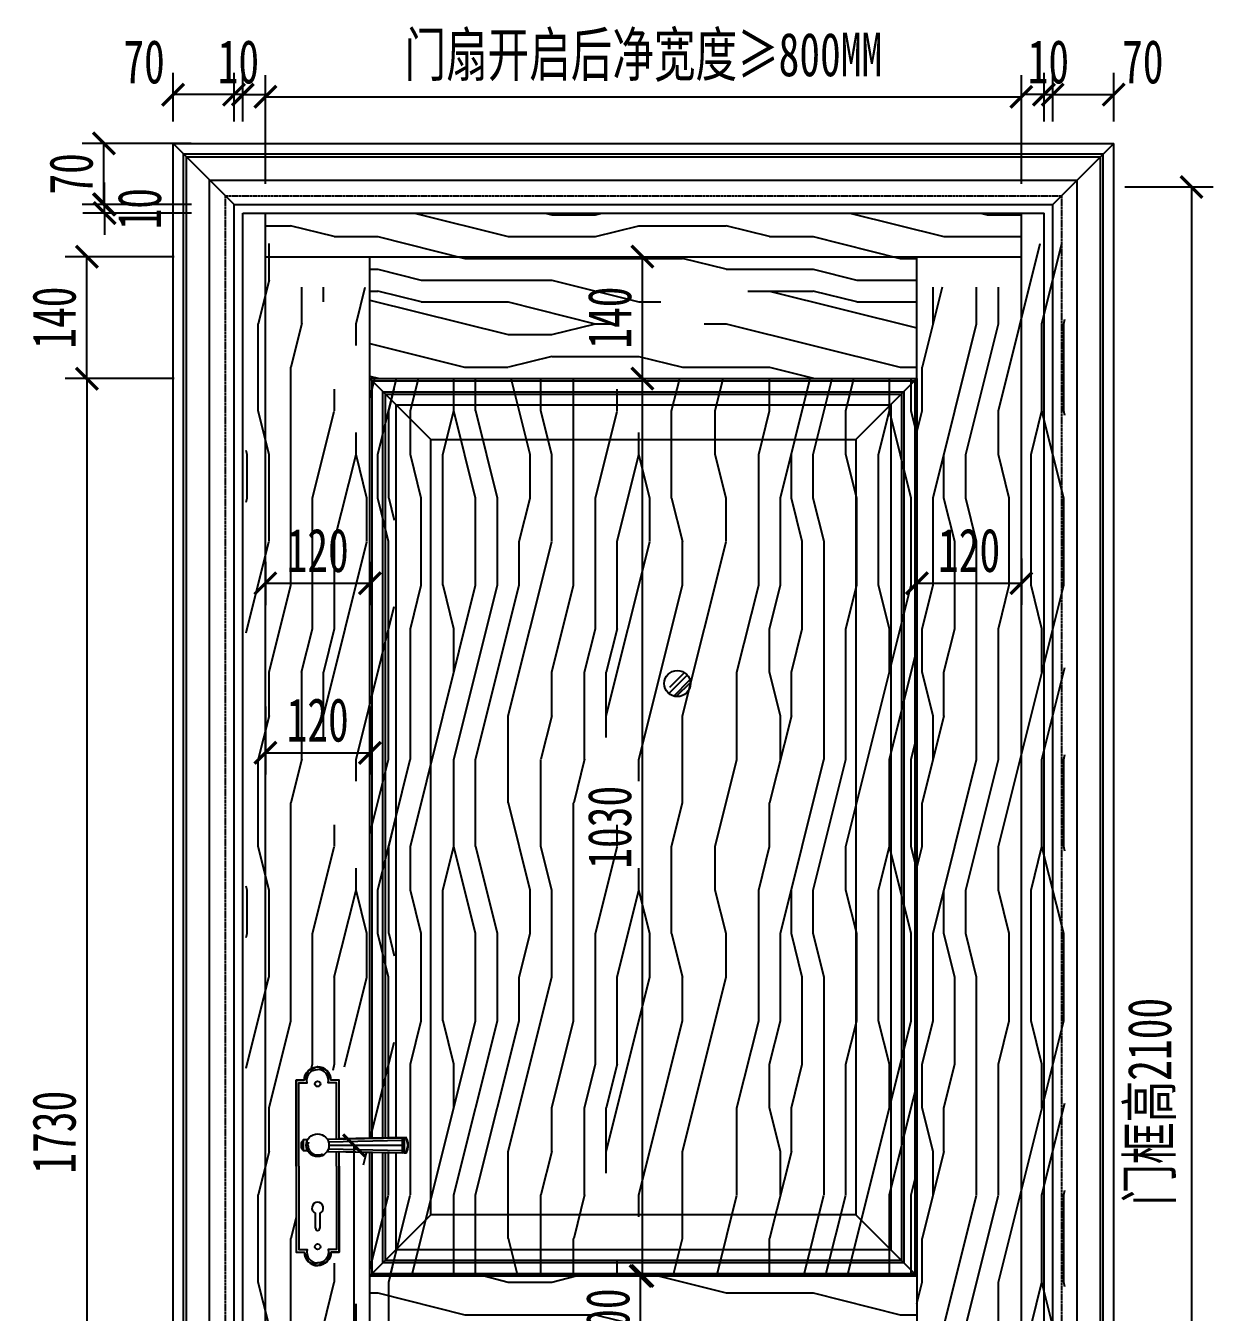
# Model space of a CAD drawing. Header units: millimetres. Extents: x 51249 to 2766742, y -599687 to -1280.
# Drawn here: x 55153 to 56516, y -120774 to -119297 of the extents above; entities that cross this region are included whole.
import ezdxf

# ---------------------------------------------------------------- set-up
doc = ezdxf.new("R2010")
doc.units = ezdxf.units.MM
doc.header["$LTSCALE"] = 10
doc.header["$PDMODE"] = 3
doc.linetypes.add('DASH', pattern=[0.35, 0.25, -0.1])
doc.layers.add('D-Detail(节点图层)', color=134, linetype='Continuous')
doc.layers.add('E-立面造型线', color=3, linetype='Continuous')
doc.styles.add('DIM', font='SimSun.ttf', dxfattribs={"width": 0.7})
doc.dimstyles.new('25', dxfattribs={"dimscale": 25, "dimtxt": 2, "dimasz": 1, "dimexe": 1, "dimexo": 1, "dimgap": 0.5, "dimtad": 1, "dimdec": 0, "dimzin": 0, "dimdsep": 46, "dimtxsty": 'DIM', "dimblk": 'ARCHTICK', "dimcen": 0, "dimclrd": 5, "dimclre": 5, "dimclrt": 35, "dimadec": 0, "dimazin": 0, "dimtfac": 0.5, "dimtdec": 0, "dimtix": 1, "dimtmove": 2, "dimatfit": 2, "dimldrblk": 'A', "dimfxl": 0, "dimtolj": 1, "dimtzin": 0, "dimlwd": -1, "dimlwe": -1, "dimarcsym": 0})

# ---------------------------------------------------------------- blocks, each defined once
blk = doc.blocks.new('SDSGGH')
at = {"color": 146}
blk.add_wipeout([(2772282, -599409.1), (2772277.5, -599398.2), (2772266.6, -599393.6), (2772255.7, -599398.2), (2772251.2, -599409.1), (2772241.9, -599409.1), (2772241.9, -599606.3), (2772251.2, -599606.3), (2772255.7, -599617.2), (2772266.6, -599621.8), (2772277.5, -599617.2), (2772282, -599606.3), (2772291.4, -599606.3), (2772291.4, -599491), (2772368.2, -599492.5), (2772370.5, -599483.7), (2772368.2, -599474.9), (2772291.4, -599476.4), (2772291.4, -599409.1)], dxfattribs=at).dxf.layer = 'E-立面造型线'
at = {"layer": 'E-立面造型线', "color": 146}
for p, q in [((2772277.5, -599476.7), (2772363.7, -599475)), ((2772365.9, -599475), (2772368.2, -599474.9)), ((2772277.5, -599490.7), (2772363.7, -599492.4))]:
    blk.add_line(p, q, dxfattribs=at)
at = {"layer": 'E-立面造型线', "color": 251}
for p, q in [((2772363.7, -599475), (2772363.7, -599492.4)), ((2772365.9, -599475), (2772365.9, -599492.4)), ((2772278.9, -599479.6), (2772363.7, -599477.9)), ((2772278.9, -599487.8), (2772363.7, -599489.5)), ((2772279.6, -599483.7), (2772363.7, -599483.7)), ((2772365.9, -599492.4), (2772368.2, -599492.5))]:
    blk.add_line(p, q, dxfattribs=at)
at = {"layer": 'E-立面造型线', "color": 146}
blk.add_lwpolyline([(2772282, -599409.1), (2772277.5, -599398.2), (2772266.6, -599393.6), (2772255.7, -599398.2), (2772251.2, -599409.1), (2772241.9, -599409.1), (2772241.9, -599606.3), (2772251.2, -599606.3), (2772255.7, -599617.2), (2772266.6, -599621.8), (2772277.5, -599617.2), (2772282, -599606.3), (2772291.4, -599606.3), (2772291.4, -599491), (2772368.2, -599492.5), (2772370.5, -599483.7), (2772368.2, -599474.9), (2772291.4, -599476.4), (2772291.4, -599409.1)], close=True, dxfattribs=at)
for points in [[(2772241.9, -599409.1, 0.000029), (2772251.2, -599409.1, -0.41565), (2772266.6, -599393.6, -0.41565)], [(2772241.9, -599606.3, -0.000029), (2772251.2, -599606.3, 0.41565), (2772266.6, -599621.8, 0.41565)], [(2772291.4, -599606.3, 0.000029), (2772282, -599606.3, -0.41565), (2772266.6, -599621.8, -0.41565)]]:
    blk.add_lwpolyline(points, format="xyb", dxfattribs=at)
at = {"layer": 'E-立面造型线', "color": 251}
for points in [[(2772244.9, -599507.7), (2772244.9, -599412.1, 0.00003), (2772254.6, -599412.1, -0.489494), (2772266.6, -599396.6, -0.489494)], [(2772291.4, -599409.1, -0.000029), (2772282, -599409.1, 0.41565), (2772266.6, -599393.6, 0.41565)], [(2772288.4, -599476.5), (2772288.4, -599412.1, -0.00003), (2772278.7, -599412.1, 0.489494), (2772266.6, -599396.6)], [(2772244.9, -599507.7), (2772244.9, -599603.3, -0.00003), (2772254.6, -599603.3, 0.489494), (2772266.6, -599618.8, 0.489494)], [(2772288.4, -599507.7), (2772288.4, -599603.3, 0.00003), (2772278.7, -599603.3, -0.489494), (2772266.6, -599618.8, -0.489494)]]:
    blk.add_lwpolyline(points, format="xyb", dxfattribs=at)
at = {"layer": 'E-立面造型线', "color": 146}
for points in [[(2772241.9, -599507.7), (2772241.9, -599409.1)], [(2772241.9, -599507.7), (2772241.9, -599606.3)], [(2772291.4, -599507.7), (2772291.4, -599606.3)]]:
    blk.add_lwpolyline(points, dxfattribs=at)
at = {"layer": 'E-立面造型线', "color": 251}
for points in [[(2772291.4, -599476.4), (2772291.4, -599409.1)], [(2772250.1, -599479.2), (2772248.3, -599479.2)], [(2772248.3, -599488.2), (2772250.1, -599488.2)], [(2772255.2, -599477.6), (2772250.1, -599477.6), (2772250.1, -599489.8), (2772255.2, -599489.8)], [(2772288.4, -599507.7), (2772288.4, -599490.9)], [(2772291.4, -599507.7), (2772291.4, -599491)], [(2772264.1, -599578.8), (2772264.1, -599561.8)], [(2772269.1, -599561.8), (2772269.1, -599578.8)]]:
    blk.add_lwpolyline(points, dxfattribs=at)
for centre, radius in [((2772266.6, -599413.2), 3.15), ((2772266.6, -599483.7), 13), ((2772266.6, -599600.1), 3.15)]:
    blk.add_circle(centre, radius, dxfattribs=at)
for centre, radius, start, end in [((2772364.8, -599474.9), 1.11, 183.2537, 358.9792), ((2772261.1, -599483.7), 13.5, 160.6054, 199.3946), ((2772266.6, -599483.7), 11.1, 160.3295, 299.3735), ((2772364.8, -599492.5), 1.11, 1.0209, 176.7463), ((2772266.6, -599555.7), 6.59, 291.9946, 248.0054), ((2772266.6, -599579), 2.47, 176.8102, 3.1899)]:
    blk.add_arc(centre, radius, start, end, dxfattribs=at)
at = {"layer": 'E-立面造型线', "color": 146}
blk.add_arc((2772352.8, -599483.7), 17.8, 330.2154, 29.6167, dxfattribs=at)
blk = doc.blocks.new('_ArchTick')
at = {"color": 0, "linetype": 'ByBlock', "const_width": 0.15}
blk.add_lwpolyline([(-0.5, -0.5), (0.5, 0.5)], dxfattribs=at)
blk = doc.blocks.new('*D1074')
at = {"layer": 'D-Detail(节点图层)', "color": 5, "ltscale": 0.15}
for p, q in [((55428.1, -119478.6), (55428.1, -119353.6)), ((56296.1, -119478.6), (56296.1, -119353.6)), ((55428.1, -119378.6), (56296.1, -119378.6))]:
    blk.add_line(p, q, dxfattribs=at)
at = {"layer": 'Defpoints', "color": 0, "ltscale": 0.15}
for p in [(56296.1, -119378.6), (55428.1, -119663.6), (56296.1, -119663.6)]:
    blk.add_point(p, dxfattribs=at)
at = {"layer": 'D-Detail(节点图层)', "color": 5, "ltscale": 0.15, "xscale": 25, "yscale": 25, "zscale": 25, "rotation": 180}
blk.add_blockref('_ArchTick', (55428.1, -119378.6), dxfattribs=at)
at = {"layer": 'D-Detail(节点图层)', "color": 5, "ltscale": 0.15, "xscale": 25, "yscale": 25, "zscale": 25}
blk.add_blockref('_ArchTick', (56296.1, -119378.6), dxfattribs=at)
at = {"layer": 'D-Detail(节点图层)', "color": 35, "ltscale": 0.15, "insert": (55862.1, -119333.2), "char_height": 50, "attachment_point": 5, "style": 'DIM'}
blk.add_mtext('\\A1;门扇开启后净宽度≥800MM', dxfattribs=at)
blk = doc.blocks.new('A')
for p, q in [((-1.435, 1.148), (-1.09, 1.437)), ((-1.09, 1.437), (0, 0)), ((-1.435, 1.148), (-0.369, 0)), ((-0.369, 0), (-2.127, 0)), ((-1.435, -1.148), (-0.369, 0)), ((-1.09, -1.437), (0, 0)), ((-1.435, -1.148), (-1.09, -1.437))]:
    blk.add_line(p, q)
for points in [[(-1.435, 1.148), (-1.09, 1.437), (-0.369, 0), (0, 0)], [(-1.435, -1.148), (-1.09, -1.437), (-0.369, 0), (0, 0)]]:
    blk.add_solid(points)
blk = doc.blocks.new('*D1076')
at = {"layer": 'D-Detail(节点图层)', "color": 5, "ltscale": 0.15}
for p, q in [((55323.2, -119562.1), (55198.2, -119562.1)), ((55223.2, -119702.1), (55223.2, -119562.1)), ((55323.2, -119702.1), (55198.2, -119702.1))]:
    blk.add_line(p, q, dxfattribs=at)
at = {"layer": 'Defpoints', "color": 0, "ltscale": 0.15}
for p in [(55223.2, -119562.1), (55548.1, -119562.1), (55548.1, -119702.1)]:
    blk.add_point(p, dxfattribs=at)
at = {"layer": 'D-Detail(节点图层)', "color": 5, "ltscale": 0.15, "xscale": 25, "yscale": 25, "zscale": 25}
for p, rotation in [((55223.2, -119562.1), 90), ((55223.2, -119702.1), 270)]:
    blk.add_blockref('_ArchTick', p, dxfattribs=dict(at, rotation=rotation))
at = {"layer": 'D-Detail(节点图层)', "color": 35, "ltscale": 0.15, "insert": (55185.7, -119632.1), "char_height": 50, "attachment_point": 5, "rotation": 90, "style": 'DIM'}
blk.add_mtext('\\A1;140', dxfattribs=at)
blk = doc.blocks.new('*D1077')
at = {"layer": 'D-Detail(节点图层)', "color": 5, "ltscale": 0.15}
for p, q in [((55243.4, -119502.1), (55243.4, -119477.1)), ((55343.4, -119502.1), (55218.4, -119502.1)), ((55343.4, -119512.1), (55218.4, -119512.1)), ((55243.4, -119512.1), (55243.4, -119502.1)), ((55243.4, -119512.1), (55243.4, -119537.1))]:
    blk.add_line(p, q, dxfattribs=at)
at = {"layer": 'Defpoints', "color": 0, "ltscale": 0.15}
for p in [(55243.4, -119502.1), (55579.1, -119512.1), (55582.1, -119502.1)]:
    blk.add_point(p, dxfattribs=at)
at = {"layer": 'D-Detail(节点图层)', "color": 5, "ltscale": 0.15, "xscale": 25, "yscale": 25, "zscale": 25}
for p, rotation in [((55243.4, -119502.1), 270), ((55243.4, -119512.1), 90)]:
    blk.add_blockref('_ArchTick', p, dxfattribs=dict(at, rotation=rotation))
at = {"layer": 'D-Detail(节点图层)', "color": 35, "ltscale": 0.15, "insert": (55283.7, -119507.1), "char_height": 50, "attachment_point": 5, "rotation": 90, "style": 'DIM'}
blk.add_mtext('\\A1;10', dxfattribs=at)
blk = doc.blocks.new('*D1078')
at = {"layer": 'D-Detail(节点图层)', "color": 5, "ltscale": 0.15}
for p, q in [((55342.7, -119432.1), (55217.7, -119432.1)), ((55242.7, -119502.1), (55242.7, -119432.1)), ((55342.7, -119502.1), (55217.7, -119502.1))]:
    blk.add_line(p, q, dxfattribs=at)
at = {"layer": 'Defpoints', "color": 0, "ltscale": 0.15}
for p in [(55242.7, -119432.1), (55566.8, -119432.1), (55582.1, -119502.1)]:
    blk.add_point(p, dxfattribs=at)
at = {"layer": 'D-Detail(节点图层)', "color": 5, "ltscale": 0.15, "xscale": 25, "yscale": 25, "zscale": 25}
for p, rotation in [((55242.7, -119432.1), 90), ((55242.7, -119502.1), 270)]:
    blk.add_blockref('_ArchTick', p, dxfattribs=dict(at, rotation=rotation))
at = {"layer": 'D-Detail(节点图层)', "color": 35, "ltscale": 0.15, "insert": (55205.2, -119467.1), "char_height": 50, "attachment_point": 5, "rotation": 90, "style": 'DIM'}
blk.add_mtext('\\A1;70', dxfattribs=at)
blk = doc.blocks.new('*D1080')
at = {"layer": 'D-Detail(节点图层)', "color": 5, "ltscale": 0.15}
for p, q in [((55428.1, -120078.4), (55428.1, -120156.6)), ((55548.1, -120078.4), (55548.1, -120156.6)), ((55428.1, -120131.6), (55548.1, -120131.6))]:
    blk.add_line(p, q, dxfattribs=at)
at = {"layer": 'Defpoints', "color": 0, "ltscale": 0.15}
for p in [(55428.1, -120053.4), (55548.1, -120053.4), (55548.1, -120131.6)]:
    blk.add_point(p, dxfattribs=at)
at = {"layer": 'D-Detail(节点图层)', "color": 5, "ltscale": 0.15, "xscale": 25, "yscale": 25, "zscale": 25, "rotation": 180}
blk.add_blockref('_ArchTick', (55428.1, -120131.6), dxfattribs=at)
at = {"layer": 'D-Detail(节点图层)', "color": 5, "ltscale": 0.15, "xscale": 25, "yscale": 25, "zscale": 25}
blk.add_blockref('_ArchTick', (55548.1, -120131.6), dxfattribs=at)
at = {"layer": 'D-Detail(节点图层)', "color": 35, "ltscale": 0.15, "insert": (55488.1, -120094.1), "char_height": 50, "attachment_point": 5, "style": 'DIM'}
blk.add_mtext('\\A1;120', dxfattribs=at)
blk = doc.blocks.new('*D1064')
at = {"layer": 'D-Detail(节点图层)', "color": 5, "ltscale": 0.15}
for p, q in [((56415.1, -119482.1), (56516.5, -119482.1)), ((56491.5, -119482.1), (56491.5, -121582.1)), ((56427.1, -121582.1), (56516.5, -121582.1))]:
    blk.add_line(p, q, dxfattribs=at)
at = {"layer": 'Defpoints', "color": 0, "ltscale": 0.15}
for p in [(56390.1, -119482.1), (56402.1, -121582.1, 0), (56491.5, -121582.1)]:
    blk.add_point(p, dxfattribs=at)
at = {"layer": 'D-Detail(节点图层)', "color": 5, "ltscale": 0.15, "xscale": 25, "yscale": 25, "zscale": 25}
for p, rotation in [((56491.5, -119482.1), 90), ((56491.5, -121582.1), 270)]:
    blk.add_blockref('_ArchTick', p, dxfattribs=dict(at, rotation=rotation))
at = {"layer": 'D-Detail(节点图层)', "color": 35, "ltscale": 0.15, "insert": (56445.9, -120532.1), "char_height": 50, "attachment_point": 5, "rotation": 90, "style": 'DIM'}
blk.add_mtext('\\A1;门框高2100', dxfattribs=at)
blk = doc.blocks.new('*D1084')
at = {"layer": 'D-Detail(节点图层)', "color": 5, "ltscale": 0.15}
for p, q in [((55513.1, -120582.1), (55554.8, -120582.1)), ((55529.8, -120582.1), (55529.8, -121582.1)), ((55513.1, -121582.1), (55554.8, -121582.1))]:
    blk.add_line(p, q, dxfattribs=at)
at = {"layer": 'Defpoints', "color": 0, "ltscale": 0.15}
for p in [(55488.1, -120582.1), (55488.1, -121582.1), (55529.8, -121582.1)]:
    blk.add_point(p, dxfattribs=at)
at = {"layer": 'D-Detail(节点图层)', "color": 5, "ltscale": 0.15, "xscale": 25, "yscale": 25, "zscale": 25}
for p, rotation in [((55529.8, -120582.1), 90), ((55529.8, -121582.1), 270)]:
    blk.add_blockref('_ArchTick', p, dxfattribs=dict(at, rotation=rotation))
at = {"layer": 'D-Detail(节点图层)', "color": 35, "ltscale": 0.15, "insert": (55492.3, -121082.1), "char_height": 50, "attachment_point": 5, "rotation": 90, "style": 'DIM'}
blk.add_mtext('\\A1;1000', dxfattribs=at)
blk = doc.blocks.new('*D1085')
at = {"layer": 'D-Detail(节点图层)', "color": 5, "ltscale": 0.15}
for p, q in [((55428.1, -119912.5), (55428.1, -119962)), ((55548.1, -119912.5), (55548.1, -119962)), ((55428.1, -119937), (55548.1, -119937))]:
    blk.add_line(p, q, dxfattribs=at)
at = {"layer": 'Defpoints', "color": 0, "ltscale": 0.15}
for p in [(55428.1, -119887.5), (55548.1, -119887.5), (55548.1, -119937)]:
    blk.add_point(p, dxfattribs=at)
at = {"layer": 'D-Detail(节点图层)', "color": 5, "ltscale": 0.15, "xscale": 25, "yscale": 25, "zscale": 25, "rotation": 180}
blk.add_blockref('_ArchTick', (55428.1, -119937), dxfattribs=at)
at = {"layer": 'D-Detail(节点图层)', "color": 5, "ltscale": 0.15, "xscale": 25, "yscale": 25, "zscale": 25}
blk.add_blockref('_ArchTick', (55548.1, -119937), dxfattribs=at)
at = {"layer": 'D-Detail(节点图层)', "color": 35, "ltscale": 0.15, "insert": (55488.1, -119899.5), "char_height": 50, "attachment_point": 5, "style": 'DIM'}
blk.add_mtext('\\A1;120', dxfattribs=at)
blk = doc.blocks.new('*D1086')
at = {"layer": 'D-Detail(节点图层)', "color": 5, "ltscale": 0.15}
for p, q in [((56176.1, -119909.5), (56176.1, -119961.9)), ((56296.1, -119908.7), (56296.1, -119961.9)), ((56176.1, -119936.9), (56296.1, -119936.9))]:
    blk.add_line(p, q, dxfattribs=at)
at = {"layer": 'Defpoints', "color": 0, "ltscale": 0.15}
for p in [(56176.1, -119884.5, 0), (56296.1, -119883.7), (56296.1, -119936.9)]:
    blk.add_point(p, dxfattribs=at)
at = {"layer": 'D-Detail(节点图层)', "color": 5, "ltscale": 0.15, "xscale": 25, "yscale": 25, "zscale": 25, "rotation": 180}
blk.add_blockref('_ArchTick', (56176.1, -119936.9), dxfattribs=at)
at = {"layer": 'D-Detail(节点图层)', "color": 5, "ltscale": 0.15, "xscale": 25, "yscale": 25, "zscale": 25}
blk.add_blockref('_ArchTick', (56296.1, -119936.9), dxfattribs=at)
at = {"layer": 'D-Detail(节点图层)', "color": 35, "ltscale": 0.15, "insert": (56236.1, -119899.4), "char_height": 50, "attachment_point": 5, "style": 'DIM'}
blk.add_mtext('\\A1;120', dxfattribs=at)
blk = doc.blocks.new('*D1089')
at = {"layer": 'D-Detail(节点图层)', "color": 5, "ltscale": 0.15}
for p, q in [((55814.8, -120732.1), (55883.9, -120732.1)), ((55858.9, -120832.1), (55858.9, -120732.1)), ((55812, -120832.1), (55883.9, -120832.1))]:
    blk.add_line(p, q, dxfattribs=at)
at = {"layer": 'Defpoints', "color": 0, "ltscale": 0.15}
for p in [(55789.8, -120732.1, 0), (55858.9, -120732.1), (55787, -120832.1, 0)]:
    blk.add_point(p, dxfattribs=at)
at = {"layer": 'D-Detail(节点图层)', "color": 5, "ltscale": 0.15, "xscale": 25, "yscale": 25, "zscale": 25}
for p, rotation in [((55858.9, -120732.1), 90), ((55858.9, -120832.1), 270)]:
    blk.add_blockref('_ArchTick', p, dxfattribs=dict(at, rotation=rotation))
at = {"layer": 'D-Detail(节点图层)', "color": 35, "ltscale": 0.15, "insert": (55821.4, -120782.1), "char_height": 50, "attachment_point": 5, "rotation": 90, "style": 'DIM'}
blk.add_mtext('\\A1;100', dxfattribs=at)
blk = doc.blocks.new('*D1090')
at = {"layer": 'D-Detail(节点图层)', "color": 5, "ltscale": 0.15}
for p, q in [((55861, -119702.1), (55886, -119702.1)), ((55861, -120732.1), (55861, -119702.1)), ((55814.8, -120732.1), (55886, -120732.1))]:
    blk.add_line(p, q, dxfattribs=at)
at = {"layer": 'Defpoints', "color": 0, "ltscale": 0.15}
for p in [(55837.1, -119702.1), (55861, -119702.1), (55789.8, -120732.1, 0)]:
    blk.add_point(p, dxfattribs=at)
at = {"layer": 'D-Detail(节点图层)', "color": 5, "ltscale": 0.15, "xscale": 25, "yscale": 25, "zscale": 25}
for p, rotation in [((55861, -119702.1), 90), ((55861, -120732.1), 270)]:
    blk.add_blockref('_ArchTick', p, dxfattribs=dict(at, rotation=rotation))
at = {"layer": 'D-Detail(节点图层)', "color": 35, "ltscale": 0.15, "insert": (55823.5, -120217.1), "char_height": 50, "attachment_point": 5, "rotation": 90, "style": 'DIM'}
blk.add_mtext('\\A1;1030', dxfattribs=at)
blk = doc.blocks.new('*D1091')
at = {"layer": 'D-Detail(节点图层)', "color": 5, "ltscale": 0.15}
for p, q in [((55830.4, -119562.1), (55886, -119562.1)), ((55861, -119702.1), (55861, -119562.1)), ((55861, -119702.1), (55886, -119702.1))]:
    blk.add_line(p, q, dxfattribs=at)
at = {"layer": 'Defpoints', "color": 0, "ltscale": 0.15}
for p in [(55805.4, -119562.1, 0), (55861, -119562.1), (55837.1, -119702.1, 0)]:
    blk.add_point(p, dxfattribs=at)
at = {"layer": 'D-Detail(节点图层)', "color": 5, "ltscale": 0.15, "xscale": 25, "yscale": 25, "zscale": 25}
for p, rotation in [((55861, -119562.1), 90), ((55861, -119702.1), 270)]:
    blk.add_blockref('_ArchTick', p, dxfattribs=dict(at, rotation=rotation))
at = {"layer": 'D-Detail(节点图层)', "color": 35, "ltscale": 0.15, "insert": (55823.5, -119632.1), "char_height": 50, "attachment_point": 5, "rotation": 90, "style": 'DIM'}
blk.add_mtext('\\A1;140', dxfattribs=at)
blk = doc.blocks.new('*D1092')
at = {"layer": 'D-Detail(节点图层)', "color": 5, "ltscale": 0.15}
for p, q in [((55322.1, -119407.1), (55322.1, -119351.1)), ((55392.1, -119407.1), (55392.1, -119351.1)), ((55392.1, -119376.1), (55322.1, -119376.1))]:
    blk.add_line(p, q, dxfattribs=at)
at = {"layer": 'Defpoints', "color": 0, "ltscale": 0.15}
for p in [(55322.1, -119376.1), (55322.1, -119432.1), (55392.1, -119432.1)]:
    blk.add_point(p, dxfattribs=at)
at = {"layer": 'D-Detail(节点图层)', "color": 5, "ltscale": 0.15, "xscale": 25, "yscale": 25, "zscale": 25, "rotation": 180}
blk.add_blockref('_ArchTick', (55322.1, -119376.1), dxfattribs=at)
at = {"layer": 'D-Detail(节点图层)', "color": 5, "ltscale": 0.15, "xscale": 25, "yscale": 25, "zscale": 25}
blk.add_blockref('_ArchTick', (55392.1, -119376.1), dxfattribs=at)
at = {"layer": 'D-Detail(节点图层)', "color": 35, "ltscale": 0.15, "insert": (55288.8, -119338.6), "char_height": 50, "attachment_point": 5, "style": 'DIM'}
blk.add_mtext('\\A1;70', dxfattribs=at)
blk = doc.blocks.new('*D1093')
at = {"layer": 'D-Detail(节点图层)', "color": 5, "ltscale": 0.15}
for p, q in [((55392.1, -119407.1), (55392.1, -119351.1)), ((55402.1, -119407.1), (55402.1, -119351.1)), ((55392.1, -119376.1), (55367.1, -119376.1)), ((55402.1, -119376.1), (55392.1, -119376.1)), ((55402.1, -119376.1), (55427.1, -119376.1))]:
    blk.add_line(p, q, dxfattribs=at)
at = {"layer": 'Defpoints', "color": 0, "ltscale": 0.15}
for p in [(55392.1, -119376.1), (55392.1, -119432.1), (55402.1, -119432.1)]:
    blk.add_point(p, dxfattribs=at)
at = {"layer": 'D-Detail(节点图层)', "color": 5, "ltscale": 0.15, "xscale": 25, "yscale": 25, "zscale": 25}
blk.add_blockref('_ArchTick', (55392.1, -119376.1), dxfattribs=at)
at = {"layer": 'D-Detail(节点图层)', "color": 5, "ltscale": 0.15, "xscale": 25, "yscale": 25, "zscale": 25, "rotation": 180}
blk.add_blockref('_ArchTick', (55402.1, -119376.1), dxfattribs=at)
at = {"layer": 'D-Detail(节点图层)', "color": 35, "ltscale": 0.15, "insert": (55397.1, -119338.6), "char_height": 50, "attachment_point": 5, "style": 'DIM'}
blk.add_mtext('\\A1;10', dxfattribs=at)
blk = doc.blocks.new('*D1071')
at = {"layer": 'D-Detail(节点图层)', "color": 5, "ltscale": 0.15}
for p, q in [((56332.1, -119407.1), (56332.1, -119351.1)), ((56402.1, -119407.1), (56402.1, -119351.1)), ((56332.1, -119376.1), (56402.1, -119376.1))]:
    blk.add_line(p, q, dxfattribs=at)
at = {"layer": 'Defpoints', "color": 0, "ltscale": 0.15}
for p in [(56402.1, -119376.1), (56332.1, -119432.1), (56402.1, -119432.1)]:
    blk.add_point(p, dxfattribs=at)
at = {"layer": 'D-Detail(节点图层)', "color": 5, "ltscale": 0.15, "xscale": 25, "yscale": 25, "zscale": 25, "rotation": 180}
blk.add_blockref('_ArchTick', (56332.1, -119376.1), dxfattribs=at)
at = {"layer": 'D-Detail(节点图层)', "color": 5, "ltscale": 0.15, "xscale": 25, "yscale": 25, "zscale": 25}
blk.add_blockref('_ArchTick', (56402.1, -119376.1), dxfattribs=at)
at = {"layer": 'D-Detail(节点图层)', "color": 35, "ltscale": 0.15, "insert": (56435.5, -119338.6), "char_height": 50, "attachment_point": 5, "style": 'DIM'}
blk.add_mtext('\\A1;70', dxfattribs=at)
blk = doc.blocks.new('*D1072')
at = {"layer": 'D-Detail(节点图层)', "color": 5, "ltscale": 0.15}
for p, q in [((56322.1, -119407.1), (56322.1, -119351.1)), ((56332.1, -119407.1), (56332.1, -119351.1)), ((56322.1, -119376.1), (56297.1, -119376.1)), ((56322.1, -119376.1), (56332.1, -119376.1)), ((56332.1, -119376.1), (56357.1, -119376.1))]:
    blk.add_line(p, q, dxfattribs=at)
at = {"layer": 'Defpoints', "color": 0, "ltscale": 0.15}
for p in [(56332.1, -119376.1), (56322.1, -119432.1), (56332.1, -119432.1)]:
    blk.add_point(p, dxfattribs=at)
at = {"layer": 'D-Detail(节点图层)', "color": 5, "ltscale": 0.15, "xscale": 25, "yscale": 25, "zscale": 25}
blk.add_blockref('_ArchTick', (56322.1, -119376.1), dxfattribs=at)
at = {"layer": 'D-Detail(节点图层)', "color": 5, "ltscale": 0.15, "xscale": 25, "yscale": 25, "zscale": 25, "rotation": 180}
blk.add_blockref('_ArchTick', (56332.1, -119376.1), dxfattribs=at)
at = {"layer": 'D-Detail(节点图层)', "color": 35, "ltscale": 0.15, "insert": (56327.1, -119338.6), "char_height": 50, "attachment_point": 5, "style": 'DIM'}
blk.add_mtext('\\A1;10', dxfattribs=at)
blk = doc.blocks.new('*D1094')
at = {"layer": 'D-Detail(节点图层)', "color": 5, "ltscale": 0.15}
for p, q in [((55277.2, -119702.1), (55198.2, -119702.1)), ((55223.2, -119702.1), (55223.2, -121432.1)), ((55323.2, -121432.1), (55198.2, -121432.1))]:
    blk.add_line(p, q, dxfattribs=at)
at = {"layer": 'Defpoints', "color": 0, "ltscale": 0.15}
for p in [(55302.2, -119702.1), (55223.2, -121432.1), (55358.6, -121432.1)]:
    blk.add_point(p, dxfattribs=at)
at = {"layer": 'D-Detail(节点图层)', "color": 5, "ltscale": 0.15, "xscale": 25, "yscale": 25, "zscale": 25}
for p, rotation in [((55223.2, -119702.1), 90), ((55223.2, -121432.1), 270)]:
    blk.add_blockref('_ArchTick', p, dxfattribs=dict(at, rotation=rotation))
at = {"layer": 'D-Detail(节点图层)', "color": 35, "ltscale": 0.15, "insert": (55185.7, -120567.1), "char_height": 50, "attachment_point": 5, "rotation": 90, "style": 'DIM'}
blk.add_mtext('\\A1;1730', dxfattribs=at)

msp = doc.modelspace()

# ---------------------------------------------------------------- hatches: boundary and pattern name
at = {"ltscale": 0.15}
h = msp.add_hatch(dxfattribs=at)
h.set_pattern_fill('AR-RROOF', color=251, scale=15, angle=45, style=0)
h.set_pattern_definition([(45, (56351.147, -121552.059), (16.16446, 43.10523), [285.75, -38.1, 95.25, -19.05]), (45, (56362.328, -121527.408), (-31.386, 4.44523), [57.15, -6.2865, 114.3, -14.2875]), (45, (56346.433, -121533.874), (61.02084, 79.07116), [152.4, -26.67, 76.2, -19.05])])
edge = h.paths.add_edge_path()
edge.add_arc((55901.1, -120052.1), 15, 0, 360)
at = {"layer": 'D-Detail(节点图层)', "ltscale": 0.15}
h = msp.add_hatch(dxfattribs=at)
h.set_pattern_fill('木纹面5', color=251, scale=500, style=0, pattern_type=2)
h.set_pattern_definition([(0, (-5593.3, -189.43), (0, 500), [100, -150, 50, -200]), (0, (-5243.3, -176.93), (0, 500), [100, -400]), (0, (-5293.3, -151.93), (0, 500), [50, -450]), (0, (-5568.3, -139.43), (0, 500), [25, -350, 25, -100]), (0, (-5393.3, -114.43), (0, 500), [100, -150, 25, -225]), (0, (-5518.3, -101.93), (0, 500), [75, -425]), (0, (-5393.3, -89.43), (0, 500), [150, -350]), (0, (-5543.3, -76.93), (0, 500), [100, -400]), (0, (-5343.3, -64.43), (0, 500), [250, -250]), (0, (-5493.3, -39.43), (0, 500), [50, -150, 100, -200]), (0, (-5143.3, -26.93), (0, 500), [100, -400]), (0, (-5243.3, -14.43), (0, 500), [50, -450]), (0, (-5343.3, -1.93), (0, 500), [50, -450]), (0, (-5593.3, 10.57), (0, 500), [100, -400]), (0, (-5343.3, 23.07), (0, 500), [100, -400]), (0, (-5343.3, 48.07), (0, 500), [100, -100, 100, -200]), (0, (-5443.3, 73.07), (0, 500), [50, -250, 100, -100]), (0, (-5343.3, 85.57), (0, 500), [150, -350]), (0, (-5343.3, 110.57), (0, 500), [100, -400]), (0, (-5543.3, 123.07), (0, 500), [150, -200, 50, -100]), (0, (-5543.3, 148.07), (0, 500), [250, -250]), (0, (-5243.3, 160.57), (0, 500), [50, -450]), (0, (-5393.3, 173.07), (0, 500), [100, -400]), (0, (-5493.3, 185.57), (0, 500), [50, -200, 50, -200]), (0, (-5543.3, 198.07), (0, 500), [50, -150, 100, -200]), (0, (-5443.3, 210.57), (0, 500), [50, -250, 50, -150]), (0, (-5343.3, 223.07), (0, 500), [150, -350]), (0, (-5543.3, 248.07), (0, 500), [100, -400]), (0, (-5293.3, 260.57), (0, 500), [50, -450]), (0, (-5193.3, 273.07), (0, 500), [50, -450]), (14.03624, (-5243.28, -151.93), (500, -2e-08), [51.5, -2010.0528]), (14.03624, (-5193.28, -39.43), (500, -2e-08), [51.5, -2010.0528]), (14.03624, (-5243.28, 260.57), (500, -2e-08), [51.5, -2010.0528]), (14.03624, (-5393.28, 73.07), (500, -2e-08), [51.5, -2010.0528]), (14.03624, (-5293.28, 148.07), (500, -2e-08), [51.5, -2010.0528]), (14.03624, (-5243.28, 110.57), (500, -2e-08), [51.5, -2010.0528]), (14.03624, (-5493.28, 198.07), (500, -2e-08), [51.5, -2010.0528]), (14.03624, (-5293.28, 173.07), (500, -2e-08), [51.5, -2010.0528]), (14.03624, (-5193.28, -14.43), (500, -2e-08), [103, -1958.5528]), (14.03624, (-5243.28, 23.07), (500, -2e-08), [103, -1958.5528]), (14.03624, (-5243.28, 48.07), (500, -2e-08), [103, -1958.5528]), (165.96376, (-5393.28, -114.43), (-500, -2e-08), [51.5, -103, 51.5, -1855.5528]), (165.96376, (-5493.28, -39.43), (-500, -2e-08), [51.5, -2010.0528]), (165.96376, (-5493.28, 185.57), (-500, -2e-08), [103, -1958.5528]), (194.03624, (-5243.28, -176.93), (-500, 2e-08), [51.5, -2010.0528]), (345.96376, (-5143.28, -176.93), (500, 2e-08), [51.5, -2010.0528]), (345.96376, (-5293.28, -1.93), (500, 2e-08), [51.5, -2010.0528]), (345.96376, (-5193.28, 85.57), (500, 2e-08), [51.5, -2010.0528]), (345.96376, (-5393.28, 123.07), (500, 2e-08), [51.5, -2010.0528]), (345.96376, (-5443.28, 185.57), (500, 2e-08), [51.5, -2010.0528]), (345.96376, (-5393.28, 210.57), (500, 2e-08), [51.5, -2010.0528]), (345.96376, (-5393.28, 123.07), (500, 2e-08), [51.5, -2010.0528]), (345.96376, (-5243.28, 198.07), (500, 2e-08), [206, -1855.5528]), (345.96376, (-5543.28, -139.43), (500, 2e-08), [206, -1855.5528]), (345.96376, (-5493.28, -101.93), (500, 2e-08), [206, -1855.5528]), (345.96376, (-5443.28, -76.93), (500, 2e-08), [51.5, -103, 103, -1804.0528]), (345.96376, (-5443.28, -39.43), (500, 2e-08), [103, -103, 103, -1752.5528]), (345.96376, (-5493.28, 10.57), (500, 2e-08), [206, -1855.5528]), (345.96376, (-5543.28, 48.07), (500, 2e-08), [206, -1855.5528]), (345.96376, (-5543.28, 73.07), (500, 2e-08), [206, -1855.5528]), (345.96376, (-5193.28, 223.07), (500, 2e-08), [51.5, -2010.0528]), (345.96377, (-5143.28, 273.07), (500, 0.0001), [103, -1958.5528]), (345.96377, (-5443.28, 248.07), (500, 0.0001), [103, -1958.5528]), (345.96376, (-5493.28, -189.43), (500, 9e-06), [206, -1855.5528]), (345.96376, (-5193.28, 160.57), (500, 9e-06), [154.5, -1907.0528]), (345.96376, (-5143.28, 123.07), (500, 9e-06), [309, -1752.5528])])
h.paths.add_polyline_path([(55548.1, -121432.1), (55548.1, -121572.1), (56176.1, -121572.1), (56176.1, -121432.1)])
h.paths.add_polyline_path([(56176.1, -119702.1), (56176.1, -119562.1), (55548.1, -119562.1), (55548.1, -119702.1)])
h.paths.add_polyline_path([(55428.1, -119562.1), (56296.1, -119562.1), (56296.1, -119512.1), (55428.1, -119512.1)])
h.paths.add_polyline_path([(56176.1, -120832.1), (56176.1, -120732.1), (55548.1, -120732.1), (55548.1, -120832.1)])
h = msp.add_hatch(dxfattribs=at)
h.set_pattern_fill('木纹面5', color=251, scale=500, angle=90, style=0, pattern_type=2)
h.set_pattern_definition([(90, (-5418.06, -189.43), (-500, 3e-14), [100, -150, 50, -200]), (90, (-5430.56, 160.57), (-500, 3e-14), [100, -400]), (90, (-5455.56, 110.57), (-500, 3e-14), [50, -450]), (90, (-5468.06, -164.43), (-500, 3e-14), [25, -350, 25, -100]), (90, (-5493.06, 10.57), (-500, 3e-14), [100, -150, 25, -225]), (90, (-5505.56, -114.43), (-500, 3e-14), [75, -425]), (90, (-5518.06, 10.57), (-500, 3e-14), [150, -350]), (90, (-5530.56, -139.43), (-500, 3e-14), [100, -400]), (90, (-5543.06, 60.57), (-500, 3e-14), [250, -250]), (90, (-5568.06, -89.43), (-500, 3e-14), [50, -150, 100, -200]), (90, (-5580.56, 260.57), (-500, 3e-14), [100, -400]), (90, (-5593.06, 160.57), (-500, 3e-14), [50, -450]), (90, (-5605.56, 60.57), (-500, 3e-14), [50, -450]), (90, (-5618.06, -189.43), (-500, 3e-14), [100, -400]), (90, (-5630.56, 60.57), (-500, 3e-14), [100, -400]), (90, (-5655.56, 60.57), (-500, 3e-14), [100, -100, 100, -200]), (90, (-5680.56, -39.43), (-500, 3e-14), [50, -250, 100, -100]), (90, (-5693.06, 60.57), (-500, 3e-14), [150, -350]), (90, (-5718.06, 60.57), (-500, 3e-14), [100, -400]), (90, (-5730.56, -139.43), (-500, 3e-14), [150, -200, 50, -100]), (90, (-5755.56, -139.43), (-500, 3e-14), [250, -250]), (90, (-5768.06, 160.57), (-500, 3e-14), [50, -450]), (90, (-5780.56, 10.57), (-500, 3e-14), [100, -400]), (90, (-5793.06, -89.43), (-500, 3e-14), [50, -200, 50, -200]), (90, (-5805.56, -139.43), (-500, 3e-14), [50, -150, 100, -200]), (90, (-5818.06, -39.43), (-500, 3e-14), [50, -250, 50, -150]), (90, (-5830.56, 60.57), (-500, 3e-14), [150, -350]), (90, (-5855.56, -139.43), (-500, 3e-14), [100, -400]), (90, (-5868.06, 110.57), (-500, 3e-14), [50, -450]), (90, (-5880.56, 210.57), (-500, 3e-14), [50, -450]), (104.03624, (-5455.56, 160.57), (2e-08, 500), [51.5, -2010.0528]), (104.03624, (-5568.06, 210.57), (2e-08, 500), [51.5, -2010.0528]), (104.03624, (-5868.06, 160.57), (2e-08, 500), [51.5, -2010.0528]), (104.03624, (-5680.56, 10.57), (2e-08, 500), [51.5, -2010.0528]), (104.03624, (-5755.56, 110.57), (2e-08, 500), [51.5, -2010.0528]), (104.03624, (-5718.06, 160.57), (2e-08, 500), [51.5, -2010.0528]), (104.03624, (-5805.56, -89.43), (2e-08, 500), [51.5, -2010.0528]), (104.03624, (-5780.56, 110.57), (2e-08, 500), [51.5, -2010.0528]), (104.03624, (-5593.06, 210.57), (2e-08, 500), [103, -1958.5528]), (104.03624, (-5630.56, 160.57), (2e-08, 500), [103, -1958.5528]), (104.03624, (-5655.56, 160.57), (2e-08, 500), [103, -1958.5528]), (255.96376, (-5493.06, 10.57), (2e-08, -500), [51.5, -103, 51.5, -1855.5528]), (255.96376, (-5568.06, -89.43), (2e-08, -500), [51.5, -2010.0528]), (255.96376, (-5793.06, -89.43), (2e-08, -500), [103, -1958.5528]), (284.03624, (-5430.56, 160.57), (-2e-08, -500), [51.5, -2010.0528]), (75.96376, (-5430.56, 260.57), (-2e-08, 500), [51.5, -2010.0528]), (75.96376, (-5605.56, 110.57), (-2e-08, 500), [51.5, -2010.0528]), (75.96376, (-5693.06, 210.57), (-2e-08, 500), [51.5, -2010.0528]), (75.96376, (-5730.56, 10.57), (-2e-08, 500), [51.5, -2010.0528]), (75.96376, (-5793.06, -39.43), (-2e-08, 500), [51.5, -2010.0528]), (75.96376, (-5818.06, 10.57), (-2e-08, 500), [51.5, -2010.0528]), (75.96376, (-5730.56, 10.57), (-2e-08, 500), [51.5, -2010.0528]), (75.96376, (-5805.56, 160.57), (-2e-08, 500), [206, -1855.5528]), (75.96376, (-5468.06, -139.43), (-2e-08, 500), [206, -1855.5528]), (75.96376, (-5505.56, -89.43), (-2e-08, 500), [206, -1855.5528]), (75.96376, (-5530.56, -39.43), (-2e-08, 500), [51.5, -103, 103, -1804.0528]), (75.96376, (-5568.06, -39.43), (-2e-08, 500), [103, -103, 103, -1752.5528]), (75.96376, (-5618.06, -89.43), (-2e-08, 500), [206, -1855.5528]), (75.96376, (-5655.56, -139.43), (-2e-08, 500), [206, -1855.5528]), (75.96376, (-5680.56, -139.43), (-2e-08, 500), [206, -1855.5528]), (75.96376, (-5830.56, 210.57), (-2e-08, 500), [51.5, -2010.0528]), (75.96377, (-5880.56, 260.57), (-0.0001, 500), [103, -1958.5528]), (75.96377, (-5855.56, -39.43), (-0.0001, 500), [103, -1958.5528]), (75.96376, (-5418.06, -89.43), (-9e-06, 500), [206, -1855.5528]), (75.96376, (-5768.06, 210.57), (-9e-06, 500), [154.5, -1907.0528]), (75.96376, (-5730.56, 260.57), (-9e-06, 500), [309, -1752.5528])])
h.paths.add_polyline_path([(55406.1, -121582.1), (55456.1, -121582.1), (55456.1, -119547.1), (55406.1, -119547.1)])
h.paths.add_polyline_path([(55576.1, -119737.1), (55576.1, -119597.1), (55456.1, -119597.1), (55456.1, -121572.1), (55576.1, -121572.1), (55576.1, -121432.1), (55576.1, -120832.1), (55576.1, -120732.1)])
h.paths.add_polyline_path([(55531.6, -120507.5), (55540.9, -120507.5), (55540.9, -120574.8), (55615.5, -120573.3, -0.963376), (55613.3, -120573.4), (55613.3, -120590.8), (55615.5, -120590.8, 1.040295), (55613.3, -120590.9), (55613.3, -120590.8), (55540.9, -120589.3), (55540.9, -120704.6), (55531.6, -120704.6, -0.41565), (55516.1, -120720.1, -0.246141), (55505.4, -120715.8, -0.204643), (55500.7, -120704.7), (55491.4, -120704.6), (55491.4, -120507.5), (55500.7, -120507.5, -0.41565), (55516.1, -120492, -0.246141), (55526.8, -120496.3, -0.205122)])
h.paths.add_polyline_path([(55516.1, -120492), (55527.1, -120496.5), (55531.6, -120507.5), (55540.9, -120507.5), (55540.9, -120574.8), (55617.8, -120573.3, -0.265151), (55617.7, -120590.9), (55540.9, -120589.3), (55540.9, -120704.6), (55531.6, -120704.6), (55527.1, -120715.6), (55516.1, -120720.1), (55505.2, -120715.6), (55500.7, -120704.7), (55491.4, -120704.6), (55491.4, -120507.5), (55500.7, -120507.5), (55505.2, -120496.5)])
h.paths.add_polyline_path([(55516.1, -120492), (55527.1, -120496.5), (55531.6, -120507.5), (55540.9, -120507.5), (55540.9, -120574.8), (55617.8, -120573.3), (55620.1, -120582.1), (55617.7, -120590.9), (55540.9, -120589.3), (55540.9, -120704.6), (55531.6, -120704.6), (55527.1, -120715.6), (55516.1, -120720.1), (55505.2, -120715.6), (55500.7, -120704.7), (55491.4, -120704.6), (55491.4, -120507.5), (55500.7, -120507.5), (55505.2, -120496.5)], flags=16)
h.paths.add_polyline_path([(56296.1, -119597.1), (56176.1, -119597.1), (56176.1, -119737.1), (56176.1, -120732.1), (56176.1, -120832.1), (56176.1, -121432.1), (56176.1, -121572.1), (56296.1, -121572.1)])
h.paths.add_polyline_path([(56346.1, -119547.1), (56296.1, -119547.1), (56296.1, -121582.1), (56346.1, -121582.1)])
h.paths.add_polyline_path([(55464.8, -120167.4), (55564.4, -120167.4), (55564.4, -120071.3), (55464.8, -120071.3)], flags=24)
h = msp.add_hatch(dxfattribs=at)
h.set_pattern_fill('木纹面5', color=251, scale=500, angle=90, style=0, pattern_type=2)
h.set_pattern_definition([(90, (-5593.3, -189.43), (-500, 3e-14), [100, -150, 50, -200]), (90, (-5605.8, 160.57), (-500, 3e-14), [100, -400]), (90, (-5630.8, 110.57), (-500, 3e-14), [50, -450]), (90, (-5643.3, -164.43), (-500, 3e-14), [25, -350, 25, -100]), (90, (-5668.3, 10.57), (-500, 3e-14), [100, -150, 25, -225]), (90, (-5680.8, -114.43), (-500, 3e-14), [75, -425]), (90, (-5693.3, 10.57), (-500, 3e-14), [150, -350]), (90, (-5705.8, -139.43), (-500, 3e-14), [100, -400]), (90, (-5718.3, 60.57), (-500, 3e-14), [250, -250]), (90, (-5743.3, -89.43), (-500, 3e-14), [50, -150, 100, -200]), (90, (-5755.8, 260.57), (-500, 3e-14), [100, -400]), (90, (-5768.3, 160.57), (-500, 3e-14), [50, -450]), (90, (-5780.8, 60.57), (-500, 3e-14), [50, -450]), (90, (-5793.3, -189.43), (-500, 3e-14), [100, -400]), (90, (-5805.8, 60.57), (-500, 3e-14), [100, -400]), (90, (-5830.8, 60.57), (-500, 3e-14), [100, -100, 100, -200]), (90, (-5855.8, -39.43), (-500, 3e-14), [50, -250, 100, -100]), (90, (-5868.3, 60.57), (-500, 3e-14), [150, -350]), (90, (-5893.3, 60.57), (-500, 3e-14), [100, -400]), (90, (-5905.8, -139.43), (-500, 3e-14), [150, -200, 50, -100]), (90, (-5930.8, -139.43), (-500, 3e-14), [250, -250]), (90, (-5943.3, 160.57), (-500, 3e-14), [50, -450]), (90, (-5955.8, 10.57), (-500, 3e-14), [100, -400]), (90, (-5968.3, -89.43), (-500, 3e-14), [50, -200, 50, -200]), (90, (-5980.8, -139.43), (-500, 3e-14), [50, -150, 100, -200]), (90, (-5993.3, -39.43), (-500, 3e-14), [50, -250, 50, -150]), (90, (-6005.8, 60.57), (-500, 3e-14), [150, -350]), (90, (-6030.8, -139.43), (-500, 3e-14), [100, -400]), (90, (-6043.3, 110.57), (-500, 3e-14), [50, -450]), (90, (-6055.8, 210.57), (-500, 3e-14), [50, -450]), (104.03624, (-5630.78, 160.57), (2e-08, 500), [51.5, -2010.0528]), (104.03624, (-5743.28, 210.57), (2e-08, 500), [51.5, -2010.0528]), (104.03624, (-6043.28, 160.57), (2e-08, 500), [51.5, -2010.0528]), (104.03624, (-5855.78, 10.57), (2e-08, 500), [51.5, -2010.0528]), (104.03624, (-5930.78, 110.57), (2e-08, 500), [51.5, -2010.0528]), (104.03624, (-5893.28, 160.57), (2e-08, 500), [51.5, -2010.0528]), (104.03624, (-5980.78, -89.43), (2e-08, 500), [51.5, -2010.0528]), (104.03624, (-5955.78, 110.57), (2e-08, 500), [51.5, -2010.0528]), (104.03624, (-5768.28, 210.57), (2e-08, 500), [103, -1958.5528]), (104.03624, (-5805.78, 160.57), (2e-08, 500), [103, -1958.5528]), (104.03624, (-5830.78, 160.57), (2e-08, 500), [103, -1958.5528]), (255.96376, (-5668.28, 10.57), (2e-08, -500), [51.5, -103, 51.5, -1855.5528]), (255.96376, (-5743.28, -89.43), (2e-08, -500), [51.5, -2010.0528]), (255.96376, (-5968.28, -89.43), (2e-08, -500), [103, -1958.5528]), (284.03624, (-5605.78, 160.57), (-2e-08, -500), [51.5, -2010.0528]), (75.96376, (-5605.78, 260.57), (-2e-08, 500), [51.5, -2010.0528]), (75.96376, (-5780.78, 110.57), (-2e-08, 500), [51.5, -2010.0528]), (75.96376, (-5868.28, 210.57), (-2e-08, 500), [51.5, -2010.0528]), (75.96376, (-5905.78, 10.57), (-2e-08, 500), [51.5, -2010.0528]), (75.96376, (-5968.28, -39.43), (-2e-08, 500), [51.5, -2010.0528]), (75.96376, (-5993.28, 10.57), (-2e-08, 500), [51.5, -2010.0528]), (75.96376, (-5905.78, 10.57), (-2e-08, 500), [51.5, -2010.0528]), (75.96376, (-5980.78, 160.57), (-2e-08, 500), [206, -1855.5528]), (75.96376, (-5643.28, -139.43), (-2e-08, 500), [206, -1855.5528]), (75.96376, (-5680.78, -89.43), (-2e-08, 500), [206, -1855.5528]), (75.96376, (-5705.78, -39.43), (-2e-08, 500), [51.5, -103, 103, -1804.0528]), (75.96376, (-5743.28, -39.43), (-2e-08, 500), [103, -103, 103, -1752.5528]), (75.96376, (-5793.28, -89.43), (-2e-08, 500), [206, -1855.5528]), (75.96376, (-5830.78, -139.43), (-2e-08, 500), [206, -1855.5528]), (75.96376, (-5855.78, -139.43), (-2e-08, 500), [206, -1855.5528]), (75.96376, (-6005.78, 210.57), (-2e-08, 500), [51.5, -2010.0528]), (75.96377, (-6055.78, 260.57), (-0.0001, 500), [103, -1958.5528]), (75.96377, (-6030.78, -39.43), (-0.0001, 500), [103, -1958.5528]), (75.96376, (-5593.28, -89.43), (-9e-06, 500), [206, -1855.5528]), (75.96376, (-5943.28, 210.57), (-9e-06, 500), [154.5, -1907.0528]), (75.96376, (-5905.78, 260.57), (-9e-06, 500), [309, -1752.5528])])
h.paths.add_polyline_path([(55548.1, -119702.1), (56176.1, -119702.1), (56176.1, -120732.1), (55548.1, -120732.1)])
h.paths.add_polyline_path([(55550.6, -120834.6), (56173.6, -120834.6), (56173.6, -121429.6), (55550.6, -121429.6)])

# ---------------------------------------------------------------- linework, layer by layer
at = {"layer": 'D-Detail(节点图层)', "color": 251, "ltscale": 0.15}
for p, q in [((55392.1, -119502.1), (55322.1, -119432.1)), ((56332.1, -119502.1), (56402.1, -119432.1)), ((55334.1, -121582.1), (55334.1, -119444.1)), ((55334.1, -119444.1), (56390.1, -119444.1)), ((55337.5, -121582.1), (55337.5, -119447.4)), ((55337.5, -119447.4), (56386.8, -119447.4)), ((56386.8, -121582.1, 0), (56386.8, -119447.4, 0)), ((56390.1, -121582.1, 0), (56390.1, -119444.1, 0)), ((55364.1, -121582.1), (55364.1, -119474.1)), ((55364.1, -119474.1), (56360.1, -119474.1)), ((56360.1, -121582.1, 0), (56360.1, -119474.1, 0)), ((55548.1, -119702.1), (55548.1, -119562.1)), ((56176.1, -119702.1), (56176.1, -119562.1)), ((55618.1, -119772.1), (55548.1, -119702.1)), ((56106.1, -119772.1), (56176.1, -119702.1)), ((55618.1, -120662.1, 0), (55548.1, -120732.1, 0)), ((56106.1, -120662.1, 0), (56176.1, -120732.1, 0)), ((55548.1, -120832.1), (55548.1, -120732.1)), ((56176.1, -120732.1, 0), (56176.1, -120832.1, 0))]:
    msp.add_line(p, q, dxfattribs=at)
at = {"layer": 'D-Detail(节点图层)', "color": 6, "linetype": 'DASH', "ltscale": 0.5}
for p, q in [((55382.1, -119492.1), (56342.1, -119492.1)), ((55382.1, -119492.1), (55382.1, -121617.1)), ((56342.1, -119492.1), (56342.1, -121617.1))]:
    msp.add_line(p, q, dxfattribs=at)
at = {"layer": 'E-立面造型线', "color": 4, "ltscale": 0.15}
for p, q in [((55322.1, -121582.1), (55322.1, -119432.1)), ((55322.1, -119432.1), (56402.1, -119432.1)), ((56402.1, -121582.1, 0), (56402.1, -119432.1, 0)), ((55392.1, -121582.1), (55392.1, -119502.1)), ((55392.1, -119502.1), (56332.1, -119502.1)), ((56332.1, -121582.1, 0), (56332.1, -119502.1, 0))]:
    msp.add_line(p, q, dxfattribs=at)
at = {"layer": 'E-立面造型线', "ltscale": 0.15}
for p, q in [((55402.1, -121582.1), (55402.1, -119512.1)), ((55402.1, -119512.1), (56322.1, -119512.1)), ((55428.1, -121582.1), (55428.1, -119512.1)), ((56296.1, -121582.1), (56296.1, -119512.1)), ((56322.1, -121582.1), (56322.1, -119512.1)), ((55428.1, -119562.1), (56296.1, -119562.1))]:
    msp.add_line(p, q, dxfattribs=at)
at = {"layer": 'E-立面造型线', "color": 44}
msp.add_line((55548.1, -120732.1, 0), (56176.1, -120732.1, 0), dxfattribs=at)
at = {"layer": 'E-立面造型线', "color": 44, "elevation": 0}
for points in [[(55548.1, -119702.1), (56176.1, -119702.1), (56176.1, -120732.1), (55548.1, -120732.1)], [(55578.1, -119732.1), (56146.1, -119732.1), (56146.1, -120702.1), (55578.1, -120702.1)], [(55618.1, -119772.1), (56106.1, -119772.1), (56106.1, -120662.1), (55618.1, -120662.1)]]:
    msp.add_lwpolyline(points, close=True, dxfattribs=at)
at = {"layer": 'E-立面造型线', "color": 251, "elevation": 0}
for points in [[(55550.6, -119704.6), (56173.6, -119704.6), (56173.6, -120729.6), (55550.6, -120729.6)], [(55563.1, -119717.1), (56161.1, -119717.1), (56161.1, -120717.1), (55563.1, -120717.1)], [(55565.9, -119719.8), (56158.4, -119719.8), (56158.4, -120714.3), (55565.9, -120714.3)]]:
    msp.add_lwpolyline(points, close=True, dxfattribs=at)
at = {"layer": 'E-立面造型线', "color": 44}
msp.add_circle((55901.1, -120052.1, 0), 15, dxfattribs=at)

# ---------------------------------------------------------------- dimensions: what is measured, and where the dimension line sits
at = {"layer": 'D-Detail(节点图层)', "color": 251, "ltscale": 0.15}
for base, p1, p2, angle, picture, middle, dimtype in [((55322.1, -119376.1), (55392.1, -119432.1), (55322.1, -119432.1), 180, '*D1092', (55288.8, -119338.6), 161), ((56402.1, -119376.1), (56332.1, -119432.1), (56402.1, -119432.1), 0, '*D1071', (56435.5, -119338.6), 161), ((55243.4, -119502.1), (55579.1, -119512.1), (55582.1, -119502.1), 90, '*D1077', (55283.7, -119507.1), 160)]:
    dim = msp.add_linear_dim(base=base, p1=p1, p2=p2, angle=angle, dimstyle='25', dxfattribs=at)
    dim.commit()
    dim.dimension.update_dxf_attribs({"geometry": picture, "text_midpoint": middle, "dimtype": dimtype})
for p1, p2, distance, picture, middle in [((55402.1, -119432.1), (55392.1, -119432.1), -56, '*D1093', (55397.1, -119338.6)), ((56322.1, -119432.1), (56332.1, -119432.1), 56, '*D1072', (56327.1, -119338.6))]:
    dim = msp.add_aligned_dim(p1=p1, p2=p2, distance=distance, dimstyle='25', dxfattribs=at)
    dim.commit()
    dim.dimension.update_dxf_attribs({"geometry": picture, "text_midpoint": middle})
dim = msp.add_linear_dim(base=(56296.1, -119378.6), p1=(55428.1, -119663.6), p2=(56296.1, -119663.6), text='门扇开启后净宽度≥800MM', dimstyle='25', dxfattribs=at)
dim.commit()
dim.dimension.update_dxf_attribs({"geometry": '*D1074', "text_midpoint": (55862.1, -119333.2)})
for base, p1, p2, angle, picture, middle in [((55242.7, -119432.1), (55582.1, -119502.1), (55566.8, -119432.1), 90, '*D1078', (55205.2, -119467.1)), ((55223.2, -119562.1), (55548.1, -119702.1), (55548.1, -119562.1), 90, '*D1076', (55185.7, -119632.1)), ((55861, -119562.1), (55837.1, -119702.1, 0), (55805.4, -119562.1, 0), 90, '*D1091', (55823.5, -119632.1)), ((55223.2, -121432.1), (55302.2, -119702.1), (55358.6, -121432.1), 270, '*D1094', (55185.7, -120567.1)), ((55861, -119702.1), (55789.8, -120732.1, 0), (55837.1, -119702.1), 90, '*D1090', (55823.5, -120217.1)), ((55858.9, -120732.1), (55787, -120832.1, 0), (55789.8, -120732.1, 0), 90, '*D1089', (55821.4, -120782.1))]:
    dim = msp.add_linear_dim(base=base, p1=p1, p2=p2, angle=angle, dimstyle='25', dxfattribs=at)
    dim.commit()
    dim.dimension.update_dxf_attribs({"geometry": picture, "text_midpoint": middle})
dim = msp.add_linear_dim(base=(56491.5, -121582.1), p1=(56390.1, -119482.1), p2=(56402.1, -121582.1, 0), angle=90, text='门框高2100', dimstyle='25', dxfattribs=at)
dim.commit()
dim.dimension.update_dxf_attribs({"geometry": '*D1064', "text_midpoint": (56445.9, -120532.1)})
for base, p1, p2, picture, middle in [((55548.1, -119937), (55428.1, -119887.5), (55548.1, -119887.5), '*D1085', (55488.1, -119899.5)), ((56296.1, -119936.9), (56176.1, -119884.5, 0), (56296.1, -119883.7), '*D1086', (56236.1, -119899.4)), ((55548.1, -120131.6), (55428.1, -120053.4), (55548.1, -120053.4), '*D1080', (55488.1, -120094.1))]:
    dim = msp.add_linear_dim(base=base, p1=p1, p2=p2, dimstyle='25', dxfattribs=at)
    dim.commit()
    dim.dimension.update_dxf_attribs({"geometry": picture, "text_midpoint": middle})

# ---------------------------------------------------------------- next in the draw order: block references
msp.add_blockref('SDSGGH', (-2716778.5, 478901.6))

# ---------------------------------------------------------------- next in the draw order: dimensions: what is measured, and where the dimension line sits
dim = msp.add_linear_dim(base=(55529.8, -121582.1), p1=(55488.1, -120582.1), p2=(55488.1, -121582.1), angle=90, dimstyle='25', dxfattribs=at)
dim.commit()
dim.dimension.update_dxf_attribs({"geometry": '*D1084', "text_midpoint": (55492.3, -121082.1)})

doc.saveas('drawing.dxf')
